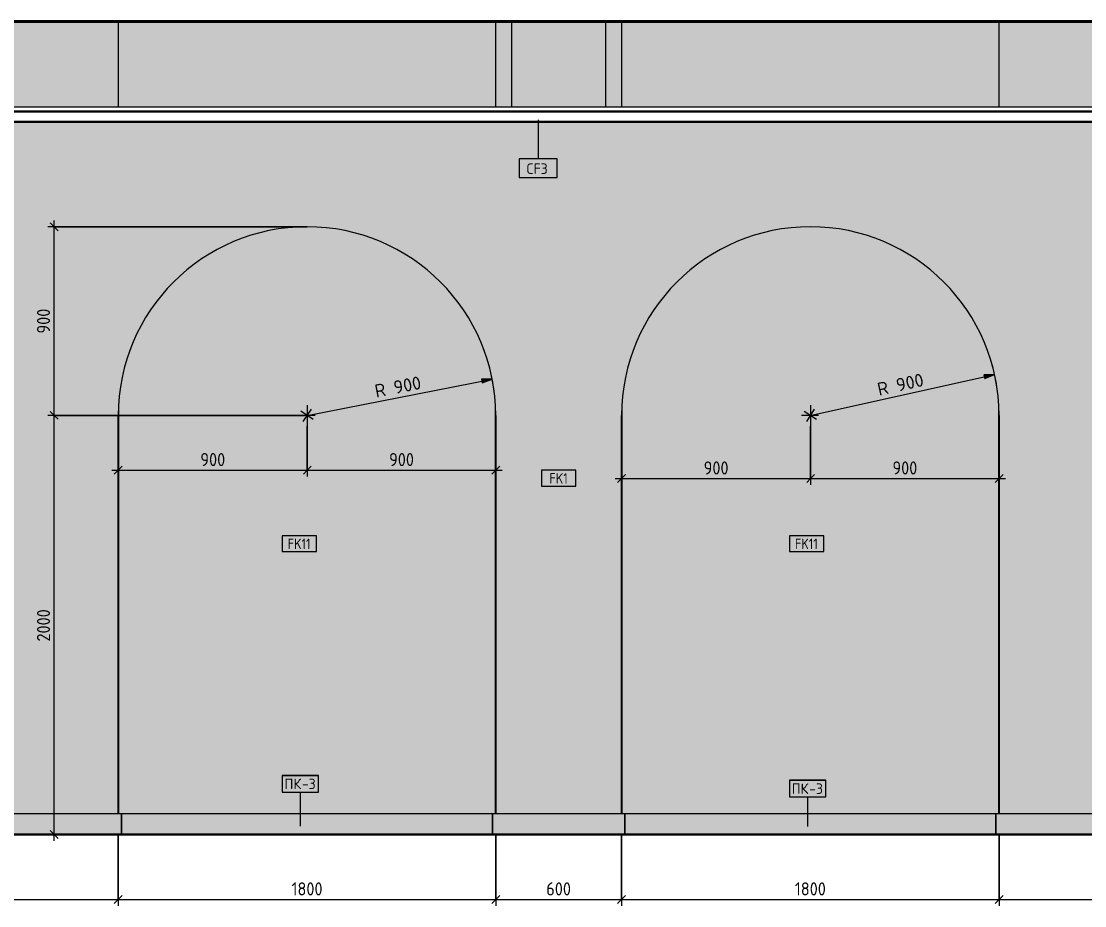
# Model space of a CAD drawing. Header units: millimetres. Extents: x 39286 to 136192, y -1987 to 27400.
# Drawn here: x 126051 to 131121, y -340 to 3881 of the extents above; entities that cross this region are included whole.
import ezdxf

# ---------------------------------------------------------------- set-up
doc = ezdxf.new("R2010")
doc.units = ezdxf.units.MM
for name, color, linetype, lineweight in [('A-ANNO-DIMS', 7, 'Continuous', 9), ('A-ANNO-DIMS-25', 7, 'Continuous', 9), ('A-CLNG-IDEN', 7, 'Continuous', 9), ('A-DETL', 7, 'Continuous', 9), ('A-GENM', 7, 'Continuous', 9), ('A-GENM-IDEN', 7, 'Continuous', 9), ('A-WALL-IDEN', 7, 'Continuous', 9), ('A-WALL-PATT', 7, 'Continuous', 9), ('I-WALL', 7, 'Continuous', 9)]:
    doc.layers.add(name, color=color, linetype=linetype, lineweight=lineweight)
for name, color, linetype, lineweight, true_color in [('A-CLNG-FNSH-1', 7, 'Continuous', 30, 0x3c3c3c), ('A-FLOR-1', 7, 'Continuous', 9, 0x787878), ('A-FLOR-FNSH-1', 7, 'Continuous', 40, 0x3c3c3c), ('A-FLOR-FNSH-2', 7, 'Continuous', 30, 0x3c3c3c)]:
    doc.layers.add(name, color=color, linetype=linetype, lineweight=lineweight, true_color=true_color)
doc.styles.add('GOST Common_5', font='GOST_Common.ttf', dxfattribs={"width": 0.9, "height": 50})
doc.styles.add('GOST Common_6', font='GOST_Common.ttf', dxfattribs={"height": 50})
doc.styles.add('ISOCPEUR_2', font='isocpeur.ttf', dxfattribs={"width": 0.9, "height": 62.5})
doc.styles.add('ISOCPEUR_4', font='isocpeur.ttf', dxfattribs={"height": 62.5})
doc.dimstyles.new('ISO-2_5_0_9К_БОЛЬШОЙ_округление', dxfattribs={"dimscale": 304.8, "dimtxt": 62.248823, "dimasz": 0.123031, "dimexe": 0.098425, "dimexo": 0, "dimgap": 0, "dimtad": 1, "dimdec": 0, "dimrnd": 10, "dimzin": 0, "dimdsep": 46, "dimtxsty": 'ISOCPEUR_2', "dimblk1": 'OBLIQUE', "dimblk2": 'OBLIQUE', "dimsah": 1, "dimcen": 0.09, "dimdle": 0.098425, "dimazin": 0, "dimtfac": 1, "dimtdec": 4, "dimtix": 1, "dimtmove": 0, "dimatfit": 3, "dimfxl": 1, "dimtvp": 1, "dimtolj": 1, "dimtzin": 0, "dimarcsym": 2})
doc.dimstyles.new('ISO-2_5_1_0K_БОЛЬШОЙ', dxfattribs={"dimscale": 304.8, "dimtxt": 62.248823, "dimasz": 0.164042, "dimexe": 0.19685, "dimexo": 0, "dimgap": 0, "dimtad": 1, "dimjust": 3, "dimdec": 0, "dimzin": 0, "dimdsep": 46, "dimtxsty": 'ISOCPEUR_4', "dimsah": 1, "dimcen": 0.09, "dimazin": 0, "dimtfac": 1, "dimtdec": 4, "dimtix": 1, "dimtmove": 0, "dimatfit": 2, "dimfxl": 1, "dimtvp": 1, "dimtolj": 1, "dimtzin": 0, "dimarcsym": 2})

# ---------------------------------------------------------------- blocks, each defined once
blk = doc.blocks.new('Плинтус - Плинтус керамогранит бежевый-32865272-Развертка 1_38-6')
at = {"layer": 'A-GENM'}
blk.add_hatch(color=256, dxfattribs=at).paths.add_polyline_path([(16700, 0), (17915, 0), (17915, 100), (16694, 100), (16694, 0)])
for p, q in [((16679, 100), (16694, 100)), ((16679, 0), (16679, 100)), ((16694, 100), (17915, 100)), ((16694, 100), (16694, 0)), ((17915, 0), (17915, 100))]:
    blk.add_line(p, q, dxfattribs=at)
blk = doc.blocks.new('Плинтус - Плинтус керамогранит бежевый-32865300-Развертка 1_38-6')
at = {"layer": 'A-GENM'}
blk.add_hatch(color=256, dxfattribs=at).paths.add_polyline_path([(21260.2, 0), (22085, 0), (22085, 100), (20315, 100), (20315, 0)])
blk.add_line((20315, 100), (22085, 100), dxfattribs=at)
blk = doc.blocks.new('Плинтус - Плинтус керамогранит бежевый-32865301-Развертка 1_38-6')
at = {"layer": 'A-GENM'}
blk.add_line((17915, 100), (17915, 0), dxfattribs=at)
blk = doc.blocks.new('Плинтус - Плинтус керамогранит бежевый-32865302-Развертка 1_38-6')
at = {"layer": 'A-GENM'}
blk.add_hatch(color=256, dxfattribs=at).paths.add_polyline_path([(19685, 0), (20315, 0), (20315, 100), (19685, 100), (19685, 16.7)])
for p, q in [((19685, 100), (20315, 100)), ((19685, 100), (19685, 0)), ((20315, 0), (20315, 100))]:
    blk.add_line(p, q, dxfattribs=at)
blk = doc.blocks.new('Плинтус - Плинтус керамогранит бежевый-32865303-Развертка 1_38-6')
at = {"layer": 'A-GENM'}
blk.add_line((19685, 0), (19685, 100), dxfattribs=at)
blk = doc.blocks.new('Плинтус - Плинтус керамогранит бежевый-32865304-Развертка 1_38-6')
at = {"layer": 'A-GENM'}
blk.add_hatch(color=256, dxfattribs=at).paths.add_polyline_path([(22085, 0), (23336, 0), (23336, 100), (22085, 100), (22085, 15.6)])
for p, q in [((22085, 100), (23336, 100)), ((22085, 100), (22085, 0)), ((23336, 0), (23336, 100))]:
    blk.add_line(p, q, dxfattribs=at)
blk = doc.blocks.new('Mark Reiling - Mark Reiling-26174330-Развертка 1_38-6')
at = {"layer": 'A-GENM-IDEN'}
for p, q in [((13374, 229), (13374, 150.2)), ((13374, 229), (13547.5, 229)), ((13547.5, 229), (13374, 229)), ((13374, 229), (13374, 150.2)), ((13547.5, 150.2), (13547.5, 229)), ((13547.5, 150.2), (13547.5, 229)), ((13374, 150.2), (13547.5, 150.2)), ((13374, 150.2), (13547.5, 150.2))]:
    blk.add_line(p, q, dxfattribs=at)
blk = doc.blocks.new('М_стена_0001 - Типоразмер_без рамки-25382661-Развертка 1_38-6')
at = {"layer": 'A-WALL-IDEN'}
for p, q in [((20081.9, 1738.1), (19918.7, 1738.1)), ((19918.7, 1738.1), (19918.7, 1663.1)), ((20081.9, 1663.1), (20081.9, 1738.1)), ((19918.7, 1663.1), (20081.9, 1663.1))]:
    blk.add_line(p, q, dxfattribs=at)
blk = doc.blocks.new('DIMBLOCK83-Развертка 1_38-6')
at = {"layer": 'A-ANNO-DIMS-25'}
for p, q in [((125292, 0), (125292, -339.6)), ((125292, -309.6), (125292, 0)), ((126513, 0), (126513, -339.6)), ((126513, -309.6), (126513, 0)), ((125292, -309.6), (126513, -309.6))]:
    blk.add_line(p, q, dxfattribs=at)
at = {"layer": 'A-ANNO-DIMS-25', "lineweight": 20}
for p, q in [((125292, -309.6), (125310.8, -290.8)), ((126513, -309.6), (126531.8, -290.8)), ((125292, -309.6), (125273.3, -328.3)), ((126513, -309.6), (126494.3, -328.3))]:
    blk.add_line(p, q, dxfattribs=at)
at = {"layer": 'A-ANNO-DIMS-25', "color": 0, "insert": (125828.9, -227.9), "char_height": 62.5, "width": 176.691, "attachment_point": 1, "line_spacing_factor": 1.149209, "style": 'ISOCPEUR_2'}
blk.add_mtext('1220', dxfattribs=at)
blk = doc.blocks.new('_Oblique')
at = {"color": 0, "linetype": 'ByBlock', "lineweight": -2}
blk.add_line((-0.5, -0.5), (0.5, 0.5), dxfattribs=at)
blk = doc.blocks.new('DIMBLOCK84-Развертка 1_38-6')
at = {"layer": 'A-ANNO-DIMS-25'}
for p, q in [((126513, 0), (126513, -339.6)), ((126513, -309.6), (126513, 0)), ((128313, 0), (128313, -339.6)), ((128313, -309.6), (128313, 0)), ((126513, -309.6), (128313, -309.6))]:
    blk.add_line(p, q, dxfattribs=at)
at = {"layer": 'A-ANNO-DIMS-25', "lineweight": 20}
for p, q in [((126513, -309.6), (126531.8, -290.8)), ((128313, -309.6), (128331.8, -290.8)), ((126513, -309.6), (126494.3, -328.3)), ((128313, -309.6), (128294.3, -328.3))]:
    blk.add_line(p, q, dxfattribs=at)
at = {"layer": 'A-ANNO-DIMS-25', "color": 0, "insert": (127339.4, -227.9), "char_height": 62.5, "width": 176.691, "attachment_point": 1, "line_spacing_factor": 1.149209, "style": 'ISOCPEUR_2'}
blk.add_mtext('1800', dxfattribs=at)
blk = doc.blocks.new('DIMBLOCK85-Развертка 1_38-6')
at = {"layer": 'A-ANNO-DIMS-25'}
for p, q in [((128313, 0), (128313, -339.6)), ((128313, -309.6), (128313, 0)), ((128913, 0), (128913, -339.6)), ((128913, -309.6), (128913, 0)), ((128313, -309.6), (128913, -309.6))]:
    blk.add_line(p, q, dxfattribs=at)
at = {"layer": 'A-ANNO-DIMS-25', "lineweight": 20}
for p, q in [((128313, -309.6), (128331.8, -290.8)), ((128913, -309.6), (128931.8, -290.8)), ((128313, -309.6), (128294.3, -328.3)), ((128913, -309.6), (128894.3, -328.3))]:
    blk.add_line(p, q, dxfattribs=at)
at = {"layer": 'A-ANNO-DIMS-25', "color": 0, "insert": (128553.8, -227.9), "char_height": 62.5, "width": 142.215, "attachment_point": 1, "line_spacing_factor": 1.149209, "style": 'ISOCPEUR_2'}
blk.add_mtext('600', dxfattribs=at)
blk = doc.blocks.new('DIMBLOCK86-Развертка 1_38-6')
at = {"layer": 'A-ANNO-DIMS-25'}
for p, q in [((128913, 0), (128913, -339.6)), ((128913, -309.6), (128913, 0)), ((130713, 0), (130713, -339.6)), ((130713, -309.6), (130713, 0)), ((128913, -309.6), (130713, -309.6))]:
    blk.add_line(p, q, dxfattribs=at)
at = {"layer": 'A-ANNO-DIMS-25', "lineweight": 20}
for p, q in [((128913, -309.6), (128931.8, -290.8)), ((130713, -309.6), (130731.8, -290.8)), ((128913, -309.6), (128894.3, -328.3)), ((130713, -309.6), (130694.3, -328.3))]:
    blk.add_line(p, q, dxfattribs=at)
at = {"layer": 'A-ANNO-DIMS-25', "color": 0, "insert": (129739.4, -227.9), "char_height": 62.5, "width": 176.691, "attachment_point": 1, "line_spacing_factor": 1.149209, "style": 'ISOCPEUR_2'}
blk.add_mtext('1800', dxfattribs=at)
blk = doc.blocks.new('DIMBLOCK87-Развертка 1_38-6')
at = {"layer": 'A-ANNO-DIMS-25'}
for p, q in [((131934, 0), (131934, -339.6)), ((131934, -309.6), (131934, 0)), ((130713, 0), (130713, -339.6)), ((130713, -309.6), (130713, 0)), ((130713, -309.6), (131934, -309.6))]:
    blk.add_line(p, q, dxfattribs=at)
at = {"layer": 'A-ANNO-DIMS-25', "lineweight": 20}
for p, q in [((130713, -309.6), (130731.8, -290.8)), ((131934, -309.6), (131952.8, -290.8)), ((130713, -309.6), (130694.3, -328.3)), ((131934, -309.6), (131915.3, -328.3))]:
    blk.add_line(p, q, dxfattribs=at)
at = {"layer": 'A-ANNO-DIMS-25', "color": 0, "insert": (131249.9, -227.9), "char_height": 62.5, "width": 176.691, "attachment_point": 1, "line_spacing_factor": 1.149209, "style": 'ISOCPEUR_2'}
blk.add_mtext('1220', dxfattribs=at)
blk = doc.blocks.new('DIMBLOCK90-Развертка 1_38-6')
at = {"layer": 'A-ANNO-DIMS-25'}
for p, q in [((127400.8, 2000), (126177.1, 2000)), ((126207.1, -30), (126207.1, 2000)), ((126207.1, 2000), (127400.8, 2000)), ((126180.6, 0), (126237.1, 0)), ((126207.1, 0), (126180.6, 0))]:
    blk.add_line(p, q, dxfattribs=at)
at = {"layer": 'A-ANNO-DIMS-25', "lineweight": 20}
for p, q in [((126207.1, 2000), (126188.3, 2018.8)), ((126207.1, 2000), (126225.8, 1981.3)), ((126207.1, 0), (126188.3, 18.8)), ((126207.1, 0), (126225.8, -18.8))]:
    blk.add_line(p, q, dxfattribs=at)
at = {"layer": 'A-ANNO-DIMS-25', "color": 0, "insert": (126125.4, 921), "char_height": 62.5, "width": 189.619, "attachment_point": 1, "rotation": 90, "line_spacing_factor": 1.149209, "style": 'ISOCPEUR_2'}
blk.add_mtext('2000', dxfattribs=at)
blk = doc.blocks.new('DIMBLOCK91-Развертка 1_38-6')
at = {"layer": 'A-ANNO-DIMS-25'}
for p, q in [((127413, 2900), (126177.1, 2900)), ((126207.1, 2000), (126207.1, 2930)), ((126207.1, 2900), (127413, 2900)), ((127400.8, 2000), (126177.1, 2000)), ((126207.1, 2000), (127400.8, 2000))]:
    blk.add_line(p, q, dxfattribs=at)
at = {"layer": 'A-ANNO-DIMS-25', "lineweight": 20}
for p, q in [((126207.1, 2900), (126188.3, 2918.8)), ((126207.1, 2900), (126225.8, 2881.3)), ((126207.1, 2000), (126188.3, 2018.8)), ((126207.1, 2000), (126225.8, 1981.3))]:
    blk.add_line(p, q, dxfattribs=at)
at = {"layer": 'A-ANNO-DIMS-25', "color": 0, "insert": (126125.4, 2390.7), "char_height": 62.5, "width": 142.215, "attachment_point": 1, "rotation": 90, "line_spacing_factor": 1.149209, "style": 'ISOCPEUR_2'}
blk.add_mtext('900', dxfattribs=at)
blk = doc.blocks.new('DIMBLOCK92-Развертка 1_38-6')
at = {"layer": 'A-ANNO-DIMS-25'}
blk.add_hatch(color=256, dxfattribs=at).paths.add_polyline_path([(128296.2, 2173.2), (128245.4, 2172.2), (128248.8, 2154.9)])
for p, q in [((127413, 2000), (128296.2, 2173.2)), ((128296.2, 2173.2), (128245.4, 2172.2)), ((128245.4, 2172.2), (128248.8, 2154.9)), ((128248.8, 2154.9), (128296.2, 2173.2)), ((127432.8, 2029.3), (127393.3, 1970.7)), ((127442.4, 1980.3), (127383.7, 2019.7))]:
    blk.add_line(p, q, dxfattribs=at)
blk.add_arc((127413, 2000), 900, 7.2751, 14.9145, dxfattribs=at)
at = {"layer": 'A-ANNO-DIMS-25', "color": 0, "insert": (127730.8, 2145.5), "char_height": 62.5, "width": 264.318, "attachment_point": 1, "rotation": 11.0948, "line_spacing_factor": 1.149209, "style": 'ISOCPEUR_4'}
blk.add_mtext('R 900', dxfattribs=at)
blk = doc.blocks.new('DIMBLOCK93-Развертка 1_38-6')
at = {"layer": 'A-ANNO-DIMS-25'}
blk.add_hatch(color=256, dxfattribs=at).paths.add_polyline_path([(130691.5, 2195.9), (130640.7, 2193.6), (130644.6, 2176.4)])
for p, q in [((129813, 2000), (130691.5, 2195.9)), ((130691.5, 2195.9), (130640.7, 2193.6)), ((130640.7, 2193.6), (130644.6, 2176.4)), ((130644.6, 2176.4), (130691.5, 2195.9)), ((129832, 2029.8), (129794.1, 1970.2)), ((129842.9, 1981), (129783.2, 2019))]:
    blk.add_line(p, q, dxfattribs=at)
blk.add_arc((129813, 2000), 900, 8.7516, 16.391, dxfattribs=at)
at = {"layer": 'A-ANNO-DIMS-25', "color": 0, "insert": (130127, 2153.7), "char_height": 62.5, "width": 264.318, "attachment_point": 1, "rotation": 12.5713, "line_spacing_factor": 1.149209, "style": 'ISOCPEUR_4'}
blk.add_mtext('R 900', dxfattribs=at)
blk = doc.blocks.new('DIMBLOCK94-Развертка 1_38-6')
at = {"layer": 'A-ANNO-DIMS-25'}
for p, q in [((129814.4, 1948.5), (129814.4, 1668.8)), ((129814.4, 1698.8), (129814.4, 1948.5)), ((128913, 1725.3), (128913, 1668.8)), ((128913, 1698.8), (128913, 1725.3)), ((128883, 1698.8), (129814.4, 1698.8))]:
    blk.add_line(p, q, dxfattribs=at)
at = {"layer": 'A-ANNO-DIMS-25', "lineweight": 20}
for p, q in [((128913, 1698.8), (128894.3, 1680.1)), ((128913, 1698.8), (128931.8, 1717.6)), ((129814.4, 1698.8), (129795.7, 1680.1)), ((129814.4, 1698.8), (129833.2, 1717.6))]:
    blk.add_line(p, q, dxfattribs=at)
at = {"layer": 'A-ANNO-DIMS-25', "color": 0, "insert": (129304.5, 1780.5), "char_height": 62.5, "width": 142.215, "attachment_point": 1, "line_spacing_factor": 1.149209, "style": 'ISOCPEUR_2'}
blk.add_mtext('900', dxfattribs=at)
blk = doc.blocks.new('DIMBLOCK95-Развертка 1_38-6')
at = {"layer": 'A-ANNO-DIMS-25'}
for p, q in [((129814.4, 1948.5), (129814.4, 1668.8)), ((129814.4, 1698.8), (129814.4, 1948.5)), ((130713, 1725.3), (130713, 1668.8)), ((130713, 1698.8), (130713, 1725.3)), ((129814.4, 1698.8), (130743, 1698.8))]:
    blk.add_line(p, q, dxfattribs=at)
at = {"layer": 'A-ANNO-DIMS-25', "lineweight": 20}
for p, q in [((129814.4, 1698.8), (129795.7, 1680.1)), ((129814.4, 1698.8), (129833.2, 1717.6)), ((130713, 1698.8), (130694.3, 1680.1)), ((130713, 1698.8), (130731.8, 1717.6))]:
    blk.add_line(p, q, dxfattribs=at)
at = {"layer": 'A-ANNO-DIMS-25', "color": 0, "insert": (130204.5, 1780.5), "char_height": 62.5, "width": 142.215, "attachment_point": 1, "line_spacing_factor": 1.149209, "style": 'ISOCPEUR_2'}
blk.add_mtext('900', dxfattribs=at)
blk = doc.blocks.new('DIMBLOCK96-Развертка 1_38-6')
at = {"layer": 'A-ANNO-DIMS-25'}
for p, q in [((127414.4, 1948.5), (127414.4, 1708.8)), ((127414.4, 1738.8), (127414.4, 1948.5)), ((126483, 1738.8), (127414.4, 1738.8)), ((126513, 1765.3), (126513, 1708.8)), ((126513, 1738.8), (126513, 1765.3))]:
    blk.add_line(p, q, dxfattribs=at)
at = {"layer": 'A-ANNO-DIMS-25', "lineweight": 20}
for p, q in [((126513, 1738.8), (126494.3, 1720.1)), ((126513, 1738.8), (126531.8, 1757.6)), ((127414.4, 1738.8), (127395.7, 1720.1)), ((127414.4, 1738.8), (127433.2, 1757.6))]:
    blk.add_line(p, q, dxfattribs=at)
at = {"layer": 'A-ANNO-DIMS-25', "color": 0, "insert": (126904.5, 1820.5), "char_height": 62.5, "width": 142.215, "attachment_point": 1, "line_spacing_factor": 1.149209, "style": 'ISOCPEUR_2'}
blk.add_mtext('900', dxfattribs=at)
blk = doc.blocks.new('DIMBLOCK97-Развертка 1_38-6')
at = {"layer": 'A-ANNO-DIMS-25'}
for p, q in [((127414.4, 1948.5), (127414.4, 1708.8)), ((127414.4, 1738.8), (127414.4, 1948.5)), ((127414.4, 1738.8), (128343, 1738.8)), ((128313, 1765.3), (128313, 1708.8)), ((128313, 1738.8), (128313, 1765.3))]:
    blk.add_line(p, q, dxfattribs=at)
at = {"layer": 'A-ANNO-DIMS-25', "lineweight": 20}
for p, q in [((127414.4, 1738.8), (127395.7, 1720.1)), ((127414.4, 1738.8), (127433.2, 1757.6)), ((128313, 1738.8), (128294.3, 1720.1)), ((128313, 1738.8), (128331.8, 1757.6))]:
    blk.add_line(p, q, dxfattribs=at)
at = {"layer": 'A-ANNO-DIMS-25', "color": 0, "insert": (127804.5, 1820.5), "char_height": 62.5, "width": 142.215, "attachment_point": 1, "line_spacing_factor": 1.149209, "style": 'ISOCPEUR_2'}
blk.add_mtext('900', dxfattribs=at)
blk = doc.blocks.new('М_потолков - Марка_ Имя типа-25382930-Развертка 1_38-6')
at = {"layer": 'A-CLNG-IDEN'}
for p, q in [((19992.2, 3224.3), (19810.9, 3224.3)), ((19810.9, 3224.3), (19810.9, 3134.8)), ((19992.2, 3134.8), (19992.2, 3224.3)), ((19810.9, 3134.8), (19992.2, 3134.8))]:
    blk.add_line(p, q, dxfattribs=at)

msp = doc.modelspace()

# ---------------------------------------------------------------- hatches: boundary and pattern name
at = {"layer": 'A-FLOR-1'}
h = msp.add_hatch(dxfattribs=at)
h.set_pattern_fill('FP_47', color=256, style=0, pattern_type=2)
h.set_pattern_definition([(45, (125863.114, 0), (-14.25598, 14.25598), []), (45, (125877.37, 0), (-14.25598, 14.25598), [25.202, -5.04, 0.8382, -4.202])])
h.paths.add_polyline_path([(128470.6, 3880), (135483.4, 3880), (135483.4, 3880.6), (123874.6, 3880.6), (123874.6, 3880), (128003.1, 3880)])
at = {"layer": 'A-WALL-PATT'}
msp.add_hatch(color=256, dxfattribs=at).paths.add_polyline_path([(125293, 100), (126513, 100), (126513, 2000), (126514.6, 2052.3), (126519.1, 2104.5), (126526.7, 2156.3), (126537.3, 2207.6), (126550.8, 2258.1), (126567.3, 2307.8), (126586.6, 2356.5), (126608.8, 2403.9), (126633.6, 2450), (126661.1, 2494.6), (126691.1, 2537.4), (126723.6, 2578.5), (126758.4, 2617.6), (126795.4, 2654.6), (126834.5, 2689.4), (126875.6, 2721.9), (126918.5, 2751.9), (126963, 2779.4), (127009.1, 2804.3), (127056.6, 2826.4), (127105.2, 2845.7), (127154.9, 2862.2), (127205.5, 2875.7), (127256.7, 2886.3), (127308.5, 2893.9), (127360.7, 2898.5), (127413, 2900), (127465.4, 2898.5), (127517.5, 2893.9), (127569.3, 2886.3), (127620.6, 2875.7), (127671.2, 2862.2), (127720.8, 2845.7), (127769.5, 2826.4), (127816.9, 2804.3), (127863, 2779.4), (127907.6, 2751.9), (127950.5, 2721.9), (127991.5, 2689.4), (128030.6, 2654.6), (128067.7, 2617.6), (128102.5, 2578.5), (128134.9, 2537.4), (128165, 2494.6), (128192.5, 2450), (128217.3, 2403.9), (128239.4, 2356.5), (128258.8, 2307.8), (128275.2, 2258.1), (128288.8, 2207.6), (128299.4, 2156.3), (128306.9, 2104.5), (128311.5, 2052.3), (128313, 2000), (128313, 100), (128913, 100), (128913, 2000), (128914.6, 2052.3), (128919.1, 2104.5), (128926.7, 2156.3), (128938.1, 2210.8), (128950.8, 2258.1), (128967.3, 2307.8), (128986.6, 2356.5), (129008.8, 2403.9), (129033.6, 2450), (129061.1, 2494.6), (129091.1, 2537.4), (129123.6, 2578.5), (129158.4, 2617.6), (129195.4, 2654.6), (129234.5, 2689.4), (129275.6, 2721.9), (129318.5, 2751.9), (129363, 2779.4), (129409.1, 2804.3), (129456.6, 2826.4), (129505.2, 2845.7), (129554.9, 2862.2), (129605.5, 2875.7), (129656.7, 2886.3), (129708.5, 2893.9), (129760.7, 2898.5), (129813, 2900), (129865.4, 2898.5), (129917.5, 2893.9), (129969.3, 2886.3), (130020.6, 2875.7), (130071.2, 2862.2), (130120.8, 2845.7), (130169.5, 2826.4), (130216.9, 2804.3), (130263, 2779.4), (130307.6, 2751.9), (130350.5, 2721.9), (130391.5, 2689.4), (130430.6, 2654.6), (130467.7, 2617.6), (130502.5, 2578.5), (130534.9, 2537.4), (130565, 2494.6), (130592.5, 2450), (130617.3, 2403.9), (130639.4, 2356.5), (130658.8, 2307.8), (130675.2, 2258.1), (130688.8, 2207.6), (130699.4, 2156.3), (130706.9, 2104.5), (130711.5, 2052.3), (130713, 1998.4), (130713, 100), (131934, 100), (131934, 3400), (125293, 3400), (125293, 620.9)])
at = {"layer": 'I-WALL'}
for points in [[(126133, 3470), (126513, 3470), (126513, 3880), (125913, 3880), (125913, 3470)], [(128313, 3470), (128388, 3470), (128388, 3880), (128313, 3880), (128313, 3637.7)], [(128470.6, 3470), (128838, 3470), (128838, 3880), (128388, 3880), (128388, 3470)], [(128913, 3470), (128913, 3880), (128838, 3880), (128838, 3470)], [(130797.1, 3470), (131313, 3470), (131313, 3880), (130713, 3880), (130713, 3470)]]:
    msp.add_hatch(color=256, dxfattribs=at).paths.add_polyline_path(points)
h = msp.add_hatch(color=256, dxfattribs=at)
h.paths.add_polyline_path([(130326, 3470), (130713, 3470), (130712.7, 3880), (128913, 3880), (128913, 3470), (129873.2, 3470)])
h.paths.add_polyline_path([(126513, 3470), (128313, 3470), (128312.7, 3880), (126513, 3880)])
h = msp.add_hatch(color=256, dxfattribs=at)
h.paths.add_polyline_path([(126528, 100), (128312, 100), (128312, 2034.4), (128311.5, 2052.3), (128306.9, 2104.5), (128299.4, 2156.3), (128288.8, 2207.6), (128275.2, 2258.1), (128258.8, 2307.8), (128239.4, 2356.5), (128217.3, 2403.9), (128192.5, 2450), (128165, 2494.6), (128134.9, 2537.4), (128102.5, 2578.5), (128067.7, 2617.6), (128030.6, 2654.6), (127991.5, 2689.4), (127950.5, 2721.9), (127907.6, 2751.9), (127863, 2779.4), (127816.9, 2804.3), (127769.3, 2826.5), (127720.8, 2845.7), (127671.2, 2862.2), (127620.6, 2875.7), (127569.3, 2886.3), (127517.5, 2893.9), (127465.4, 2898.5), (127413, 2900), (127360.7, 2898.5), (127308.5, 2893.9), (127256.7, 2886.3), (127205.5, 2875.7), (127154.9, 2862.2), (127105.2, 2845.7), (127056.6, 2826.4), (127009.1, 2804.3), (126963, 2779.4), (126918.5, 2751.9), (126875.6, 2721.9), (126834.3, 2689.3), (126795.4, 2654.6), (126758.4, 2617.6), (126723.6, 2578.5), (126691.1, 2537.4), (126661.1, 2494.6), (126633.6, 2450), (126608.8, 2403.9), (126586.6, 2356.5), (126567.3, 2307.8), (126550.8, 2258.1), (126537.3, 2207.6), (126526.7, 2156.3), (126519.1, 2104.5), (126514.6, 2052.3), (126514, 2028.8), (126514, 100)])
h.paths.add_polyline_path([(128982.2, 100), (130712, 100), (130712, 2034.4), (130711.5, 2052.3), (130706.9, 2104.5), (130699.4, 2156.3), (130688.8, 2207.6), (130675.2, 2258.1), (130658.8, 2307.8), (130639.4, 2356.5), (130617.3, 2403.9), (130592.5, 2450), (130565, 2494.6), (130534.9, 2537.4), (130502.5, 2578.5), (130467.7, 2617.6), (130430.6, 2654.6), (130391.5, 2689.4), (130350.5, 2721.9), (130307.6, 2751.9), (130263, 2779.4), (130216.9, 2804.3), (130169.5, 2826.4), (130120.8, 2845.7), (130071.2, 2862.2), (130020.6, 2875.7), (129969.3, 2886.3), (129917.5, 2893.9), (129865.4, 2898.5), (129813, 2900), (129760.7, 2898.5), (129708.5, 2893.9), (129656.7, 2886.3), (129605.5, 2875.7), (129554.9, 2862.2), (129505.2, 2845.7), (129456.6, 2826.4), (129405.7, 2802.4), (129363, 2779.4), (129318.5, 2751.9), (129275.6, 2721.9), (129234.5, 2689.4), (129195.4, 2654.6), (129158.4, 2617.6), (129123.6, 2578.5), (129091.1, 2537.4), (129061.1, 2494.6), (129033.6, 2450), (129008.8, 2403.9), (128986.6, 2356.5), (128967.3, 2307.8), (128950.8, 2258.1), (128937.3, 2207.6), (128926.7, 2156.3), (128919.1, 2104.5), (128914.6, 2052.3), (128914, 2034.4), (128914, 100), (128928, 100)])

# ---------------------------------------------------------------- linework, layer by layer
at = {"layer": 'A-CLNG-FNSH-1'}
for p, q in [((135483.4, 3450), (120534, 3450)), ((135483.4, 3401), (120534, 3401)), ((135483.4, 3400), (120534, 3400))]:
    msp.add_line(p, q, dxfattribs=at)
at = {"layer": 'A-CLNG-IDEN'}
msp.add_line((128514.6, 3409.5), (128514.6, 3224.3), dxfattribs=at)
at = {"layer": 'A-DETL'}
for p, q in [((127414.4, 2048.5), (127414.4, 1948.5)), ((129814.4, 2048.5), (129814.4, 1948.5)), ((127371.6, 2000.7), (127451.6, 2000.7)), ((129771.6, 2000.7), (129851.6, 2000.7))]:
    msp.add_line(p, q, dxfattribs=at)
at = {"layer": 'A-FLOR-FNSH-1'}
msp.add_line((135483.4, 3880), (120522.8, 3880), dxfattribs=at)
at = {"layer": 'A-FLOR-FNSH-2'}
for p, q in [((135483.4, 0), (120522.8, 0)), ((135483.4, -0.1), (120522.8, -0.1))]:
    msp.add_line(p, q, dxfattribs=at)
at = {"layer": 'A-GENM-IDEN'}
for p, q in [((127381.8, 40.6), (127381.8, 202)), ((129800.5, 39.1), (129800.5, 179.2))]:
    msp.add_line(p, q, dxfattribs=at)
at = {"layer": 'I-WALL'}
for p, q in [((126513, 3880), (126513, 3470)), ((128313, 3470), (128313, 3880)), ((128388, 3880), (128388, 3470)), ((128838, 3470), (128838, 3880)), ((128913, 3880), (128913, 3470)), ((130713, 3470), (130713, 3880)), ((131933, 3470), (125293, 3470)), ((126514, 2034.4), (126514, 100)), ((128312, 100), (128312, 2034.4)), ((128914, 2034.4), (128914, 100)), ((130712, 100), (130712, 2034.4)), ((126513, 100), (126513, 2000)), ((128313, 2000), (128313, 100)), ((128913, 100), (128913, 2000)), ((130713, 2000), (130713, 100))]:
    msp.add_line(p, q, dxfattribs=at)
for centre in [(127413, 2000), (129813, 2000)]:
    msp.add_arc(centre, 900, 0, 180, dxfattribs=at)

# ---------------------------------------------------------------- block references
at = {"layer": 'A-CLNG-IDEN'}
msp.add_blockref('М_потолков - Марка_ Имя типа-25382930-Развертка 1_38-6', (108613, 0), dxfattribs=at)
at = {"layer": 'A-GENM'}
for name, p in [('Плинтус - Плинтус керамогранит бежевый-32865272-Развертка 1_38-6', (108613, 0)), ('Плинтус - Плинтус керамогранит бежевый-32865301-Развертка 1_38-6', (108613, 0)), ('Плинтус - Плинтус керамогранит бежевый-32865300-Развертка 1_38-6', (106213, 0)), ('Плинтус - Плинтус керамогранит бежевый-32865302-Развертка 1_38-6', (108613, 0)), ('Плинтус - Плинтус керамогранит бежевый-32865303-Развертка 1_38-6', (108613, 0)), ('Плинтус - Плинтус керамогранит бежевый-32865300-Развертка 1_38-6', (108613, 0)), ('Плинтус - Плинтус керамогранит бежевый-32865301-Развертка 1_38-6', (111013, 0)), ('Плинтус - Плинтус керамогранит бежевый-32865303-Развертка 1_38-6', (111013, 0)), ('Плинтус - Плинтус керамогранит бежевый-32865304-Развертка 1_38-6', (108613, 0))]:
    msp.add_blockref(name, p, dxfattribs=at)
at = {"layer": 'A-GENM-IDEN'}
for p in [(113921.1, 52.9), (116339.8, 30)]:
    msp.add_blockref('Mark Reiling - Mark Reiling-26174330-Развертка 1_38-6', p, dxfattribs=at)
at = {"layer": 'A-WALL-IDEN'}
for p in [(108613, 0), (108613, 0), (107376.4, -312.4), (109795.1, -312.4)]:
    msp.add_blockref('М_стена_0001 - Типоразмер_без рамки-25382661-Развертка 1_38-6', p, dxfattribs=at)

# ---------------------------------------------------------------- texts
at = {"layer": 'A-CLNG-IDEN', "insert": (128458.9, 3202.1), "char_height": 50, "width": 130.274, "attachment_point": 1, "style": 'GOST Common_6'}
msp.add_mtext('CF3', dxfattribs=at)
at = {"layer": 'A-GENM-IDEN', "char_height": 50, "attachment_point": 1, "style": 'GOST Common_6'}
for s, insert, width in [('ПК', (127305.8, 266.9), 100.211), ('-3', (127388.5, 266.9), 86.181), ('ПК', (129724.5, 244.1), 100.211), ('-3', (129807.2, 244.1), 86.181)]:
    msp.add_mtext(s, dxfattribs=dict(at, insert=insert, width=width))
at = {"layer": 'A-WALL-IDEN', "char_height": 50, "attachment_point": 1, "style": 'GOST Common_5'}
for s, insert, width in [('FK1', (128568.5, 1724.5), 111.835), ('FK1', (128568.5, 1724.5), 111.835), ('FK11', (127320.7, 1412.1), 138.892), ('FK11', (129739.4, 1412.1), 138.892)]:
    msp.add_mtext(s, dxfattribs=dict(at, insert=insert, width=width))

# ---------------------------------------------------------------- dimensions: what is measured, and where the dimension line sits
at = {"layer": 'A-ANNO-DIMS'}
for base, p1, p2, override, picture, middle in [((126207.1, 2900), (127400.8, 2000), (127413, 2900), {"dimpost": '<>', "dimfxl": 900.082577}, 'DIMBLOCK91-Развертка 1_38-6', (126175.8, 2450)), ((126207.1, 2000), (126180.6, 0), (127400.8, 2000), {"dimpost": '<>', "dimfxl": 2342.874177}, 'DIMBLOCK90-Развертка 1_38-6', (126175.8, 1000))]:
    dim = msp.add_linear_dim(base=base, p1=p1, p2=p2, angle=90, dimstyle='ISO-2_5_0_9К_БОЛЬШОЙ_округление', override=override, dxfattribs=at)
    dim.commit()
    dim.dimension.update_dxf_attribs({"geometry": picture, "text_midpoint": middle})
for center, mpoint, picture, middle in [((127413, 2000), (128296.2, 2173.2), 'DIMBLOCK92-Развертка 1_38-6', (127824.1, 2112.5)), ((129813, 2000), (130691.5, 2195.9), 'DIMBLOCK93-Развертка 1_38-6', (130221, 2123))]:
    dim = msp.add_radius_dim(center=center, mpoint=mpoint, dimstyle='ISO-2_5_1_0K_БОЛЬШОЙ', override={"dimpost": 'R<>'}, dxfattribs=at)
    dim.commit()
    dim.dimension.update_dxf_attribs({"geometry": picture, "text_midpoint": middle})
for base, p1, p2, override, picture, middle in [((127414.4, 1738.8), (126513, 1765.3), (127414.4, 1948.5), {"dimpost": '<>', "dimfxl": 919.806584}, 'DIMBLOCK96-Развертка 1_38-6', (126963.7, 1770.1)), ((128313, 1738.8), (127414.4, 1948.5), (128313, 1765.3), {"dimpost": '<>', "dimfxl": 917.074861}, 'DIMBLOCK97-Развертка 1_38-6', (127863.7, 1770.1)), ((129814.4, 1698.8), (128913, 1725.3), (129814.4, 1948.5), {"dimpost": '<>', "dimfxl": 928.603698}, 'DIMBLOCK94-Развертка 1_38-6', (129363.7, 1730.1)), ((130713, 1698.8), (129814.4, 1948.5), (130713, 1725.3), {"dimpost": '<>', "dimfxl": 925.89793}, 'DIMBLOCK95-Развертка 1_38-6', (130263.7, 1730.1)), ((131934, -309.6), (130713, 0), (131934, 0), {"dimpost": '<>', "dimfxl": 1221}, 'DIMBLOCK87-Развертка 1_38-6', (131323.5, -278.3)), ((126513, -309.6), (125292, 0), (126513, 0), {"dimpost": '<>', "dimfxl": 1221.000123}, 'DIMBLOCK83-Развертка 1_38-6', (125902.5, -278.3)), ((128313, -309.6), (126513, 0), (128313, 0), {"dimpost": '<>', "dimfxl": 1800}, 'DIMBLOCK84-Развертка 1_38-6', (127413, -278.3)), ((128913, -309.6), (128313, 0), (128913, 0), {"dimpost": '<>', "dimfxl": 600}, 'DIMBLOCK85-Развертка 1_38-6', (128613, -278.3)), ((130713, -309.6), (128913, 0), (130713, 0), {"dimpost": '<>', "dimfxl": 1800}, 'DIMBLOCK86-Развертка 1_38-6', (129813, -278.3))]:
    dim = msp.add_linear_dim(base=base, p1=p1, p2=p2, dimstyle='ISO-2_5_0_9К_БОЛЬШОЙ_округление', override=override, dxfattribs=at)
    dim.commit()
    dim.dimension.update_dxf_attribs({"geometry": picture, "text_midpoint": middle})

doc.saveas('drawing.dxf')
